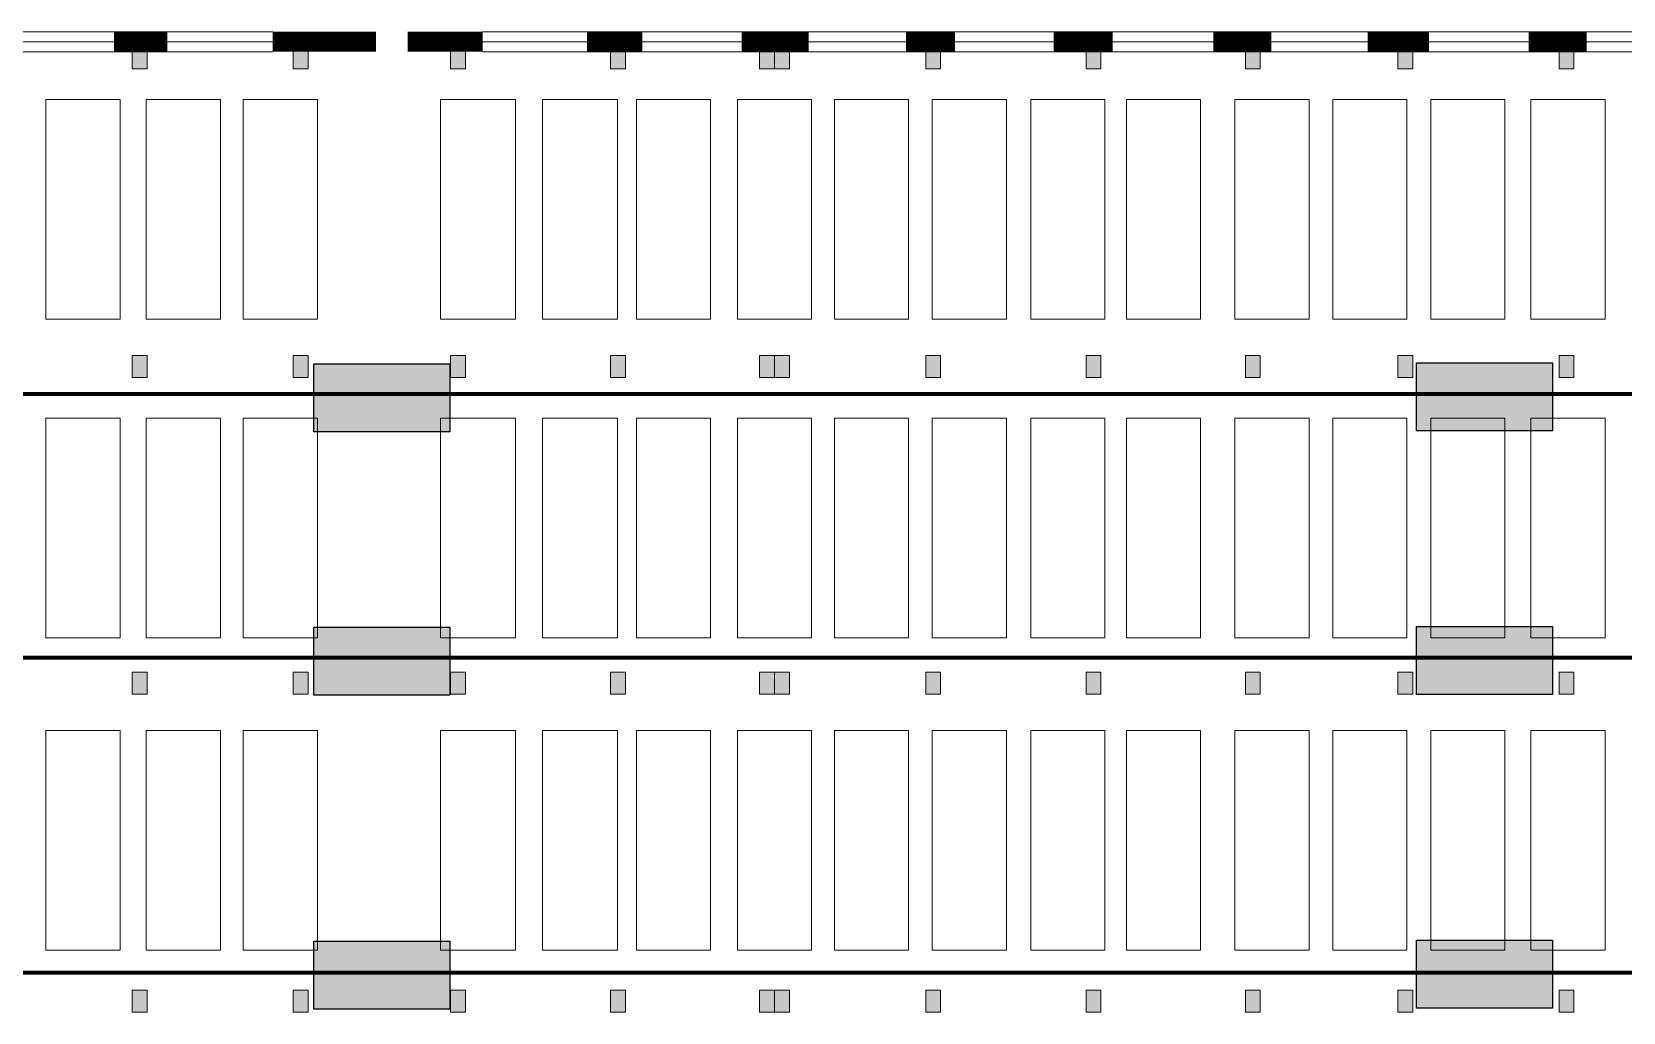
# Model space of a CAD drawing. Header units: millimetres. Extents: x 13810 to 67229, y 12374 to 21950.
# Drawn here: x 40003.3 to 40192.9, y 13903.7 to 14020.5 of the extents above; entities that cross this region are included whole.
import ezdxf

# ---------------------------------------------------------------- set-up
doc = ezdxf.new("R2010")
doc.units = ezdxf.units.MM
doc.layers.add('План_Штампы', color=7, linetype='Continuous')

# ---------------------------------------------------------------- blocks, each defined once
blk = doc.blocks.new('A$C32E8229D')
at = {"true_color": 0xffffff}
blk.add_hatch(color=7, dxfattribs=at).paths.add_polyline_path([(0, 0), (0, -8), (16, -8), (16, 0)])
h = blk.add_hatch(color=126)
h.paths.add_polyline_path([(0.2, -0.2), (15.8, -0.2), (15.8, -7.8), (0.2, -7.8)])
h.paths.add_polyline_path([(13.49, -2.05), (12.08, -2.05), (11.37, -2.63, 0.162397), (11.29, -2.84), (11.29, -3.63), (10.35, -3.63), (10.35, -4.05), (11.68, -4.05), (11.68, -3.48), (12.26, -4.28), (11.29, -5.1), (11.29, -6.78), (11.85, -6.78), (11.85, -5.44), (12.8, -4.64), (12.8, -5.94), (14.46, -5.94), (14.46, -5.39), (13.45, -5.39), (13.45, -3.97), (12.46, -2.59), (13.15, -2.59), (13.69, -3.34), (14.18, -3)], flags=16)
h.paths.add_polyline_path([(10.74, -1.82, 1), (11.8, -1.82, 1)], flags=16)
h.paths.add_polyline_path([(9.39, -3.59), (5.99, -3.59), (6.56, -3.03), (5.91, -3.03), (5.1, -3.83), (5.91, -4.64), (6.56, -4.64), (5.99, -4.09), (9.39, -4.09)], flags=16)
h.paths.add_polyline_path([(4.29, -1.08), (1.72, -1.08), (1.72, -6.6), (4.29, -6.6)], flags=16)
at = {"color": 126}
blk.add_lwpolyline([(16, -8), (0, -8), (0, 0), (16, 0)], close=True, dxfattribs=at)

msp = doc.modelspace()

# ---------------------------------------------------------------- hatches: boundary and pattern name
at = {"lineweight": 0}
h = msp.add_hatch(color=256, dxfattribs=at)
h.dxf.hatch_style = 1
h.paths.add_polyline_path([(40015.25, 14016.08), (40017.03, 14016.08), (40017.03, 14018.7), (40015.25, 14018.7)])
h = msp.add_hatch(color=256, dxfattribs=at)
h.dxf.hatch_style = 1
h.paths.add_polyline_path([(40034.43, 14016.08), (40036.21, 14016.08), (40036.21, 14018.7), (40034.43, 14018.7)])
h = msp.add_hatch(color=256, dxfattribs=at)
h.dxf.hatch_style = 1
h.paths.add_polyline_path([(40053.19, 14016.08), (40054.97, 14016.08), (40054.97, 14018.7), (40053.19, 14018.7)])
h = msp.add_hatch(color=256, dxfattribs=at)
h.dxf.hatch_style = 1
h.paths.add_polyline_path([(40072.23, 14016.08), (40074.01, 14016.08), (40074.01, 14018.7), (40072.23, 14018.7)])
h = msp.add_hatch(color=256, dxfattribs=at)
h.dxf.hatch_style = 1
h.paths.add_polyline_path([(40089.98, 14016.08), (40091.76, 14016.08), (40091.76, 14018.7), (40089.98, 14018.7)])
h = msp.add_hatch(color=256, dxfattribs=at)
h.dxf.hatch_style = 1
h.paths.add_polyline_path([(40091.76, 14016.08), (40093.54, 14016.08), (40093.54, 14018.7), (40091.76, 14018.7)])
h = msp.add_hatch(color=256, dxfattribs=at)
h.dxf.hatch_style = 1
h.paths.add_polyline_path([(40109.77, 14016.08), (40111.55, 14016.08), (40111.55, 14018.7), (40109.77, 14018.7)])
h = msp.add_hatch(color=256, dxfattribs=at)
h.dxf.hatch_style = 1
h.paths.add_polyline_path([(40128.88, 14016.08), (40130.65, 14016.08), (40130.65, 14018.7), (40128.88, 14018.7)])
h = msp.add_hatch(color=256, dxfattribs=at)
h.dxf.hatch_style = 1
h.paths.add_polyline_path([(40147.85, 14016.08), (40149.63, 14016.08), (40149.63, 14018.7), (40147.85, 14018.7)])
h = msp.add_hatch(color=256, dxfattribs=at)
h.dxf.hatch_style = 1
h.paths.add_polyline_path([(40166, 14016.08), (40167.78, 14016.08), (40167.78, 14018.7), (40166, 14018.7)])
h = msp.add_hatch(color=256, dxfattribs=at)
h.dxf.hatch_style = 1
h.paths.add_polyline_path([(40185.21, 14016.08), (40186.99, 14016.08), (40186.99, 14018.7), (40185.21, 14018.7)])
h = msp.add_hatch(color=256, dxfattribs=at)
h.dxf.hatch_style = 1
h.paths.add_polyline_path([(40015.25, 13979.31), (40017.03, 13979.31), (40017.03, 13981.92), (40015.25, 13981.92)])
h = msp.add_hatch(color=256, dxfattribs=at)
h.dxf.hatch_style = 1
h.paths.add_polyline_path([(40034.43, 13979.31), (40036.21, 13979.31), (40036.21, 13981.92), (40034.43, 13981.92)])
h = msp.add_hatch(color=256, dxfattribs=at)
h.dxf.hatch_style = 1
h.paths.add_polyline_path([(40053.19, 13979.31), (40054.97, 13979.31), (40054.97, 13981.92), (40053.19, 13981.92)])
h = msp.add_hatch(color=256, dxfattribs=at)
h.dxf.hatch_style = 1
h.paths.add_polyline_path([(40072.23, 13979.31), (40074.01, 13979.31), (40074.01, 13981.92), (40072.23, 13981.92)])
h = msp.add_hatch(color=256, dxfattribs=at)
h.dxf.hatch_style = 1
h.paths.add_polyline_path([(40089.98, 13979.31), (40091.76, 13979.31), (40091.76, 13981.92), (40089.98, 13981.92)])
h = msp.add_hatch(color=256, dxfattribs=at)
h.dxf.hatch_style = 1
h.paths.add_polyline_path([(40091.76, 13979.31), (40093.54, 13979.31), (40093.54, 13981.92), (40091.76, 13981.92)])
h = msp.add_hatch(color=256, dxfattribs=at)
h.dxf.hatch_style = 1
h.paths.add_polyline_path([(40109.77, 13979.31), (40111.55, 13979.31), (40111.55, 13981.92), (40109.77, 13981.92)])
h = msp.add_hatch(color=256, dxfattribs=at)
h.dxf.hatch_style = 1
h.paths.add_polyline_path([(40128.88, 13979.31), (40130.65, 13979.31), (40130.65, 13981.92), (40128.88, 13981.92)])
h = msp.add_hatch(color=256, dxfattribs=at)
h.dxf.hatch_style = 1
h.paths.add_polyline_path([(40147.85, 13979.31), (40149.63, 13979.31), (40149.63, 13981.92), (40147.85, 13981.92)])
h = msp.add_hatch(color=256, dxfattribs=at)
h.dxf.hatch_style = 1
h.paths.add_polyline_path([(40166, 13979.31), (40167.78, 13979.31), (40167.78, 13981.92), (40166, 13981.92)])
h = msp.add_hatch(color=256, dxfattribs=at)
h.dxf.hatch_style = 1
h.paths.add_polyline_path([(40185.21, 13979.31), (40186.99, 13979.31), (40186.99, 13981.92), (40185.21, 13981.92)])
h = msp.add_hatch(color=256, dxfattribs=at)
h.dxf.hatch_style = 1
h.paths.add_polyline_path([(40015.25, 13941.61), (40017.03, 13941.61), (40017.03, 13944.23), (40015.25, 13944.23)])
h = msp.add_hatch(color=256, dxfattribs=at)
h.dxf.hatch_style = 1
h.paths.add_polyline_path([(40034.43, 13941.61), (40036.21, 13941.61), (40036.21, 13944.23), (40034.43, 13944.23)])
h = msp.add_hatch(color=256, dxfattribs=at)
h.dxf.hatch_style = 1
h.paths.add_polyline_path([(40053.19, 13941.61), (40054.97, 13941.61), (40054.97, 13944.23), (40053.19, 13944.23)])
h = msp.add_hatch(color=256, dxfattribs=at)
h.dxf.hatch_style = 1
h.paths.add_polyline_path([(40072.23, 13941.61), (40074.01, 13941.61), (40074.01, 13944.23), (40072.23, 13944.23)])
h = msp.add_hatch(color=256, dxfattribs=at)
h.dxf.hatch_style = 1
h.paths.add_polyline_path([(40089.98, 13941.61), (40091.76, 13941.61), (40091.76, 13944.23), (40089.98, 13944.23)])
h = msp.add_hatch(color=256, dxfattribs=at)
h.dxf.hatch_style = 1
h.paths.add_polyline_path([(40091.76, 13941.61), (40093.54, 13941.61), (40093.54, 13944.23), (40091.76, 13944.23)])
h = msp.add_hatch(color=256, dxfattribs=at)
h.dxf.hatch_style = 1
h.paths.add_polyline_path([(40109.77, 13941.61), (40111.55, 13941.61), (40111.55, 13944.23), (40109.77, 13944.23)])
h = msp.add_hatch(color=256, dxfattribs=at)
h.dxf.hatch_style = 1
h.paths.add_polyline_path([(40128.88, 13941.61), (40130.65, 13941.61), (40130.65, 13944.23), (40128.88, 13944.23)])
h = msp.add_hatch(color=256, dxfattribs=at)
h.dxf.hatch_style = 1
h.paths.add_polyline_path([(40147.85, 13941.61), (40149.63, 13941.61), (40149.63, 13944.23), (40147.85, 13944.23)])
h = msp.add_hatch(color=256, dxfattribs=at)
h.dxf.hatch_style = 1
h.paths.add_polyline_path([(40166, 13941.61), (40167.78, 13941.61), (40167.78, 13944.23), (40166, 13944.23)])
h = msp.add_hatch(color=256, dxfattribs=at)
h.dxf.hatch_style = 1
h.paths.add_polyline_path([(40185.21, 13941.61), (40186.99, 13941.61), (40186.99, 13944.23), (40185.21, 13944.23)])
h = msp.add_hatch(color=256, dxfattribs=at)
h.dxf.hatch_style = 1
h.paths.add_polyline_path([(40015.25, 13903.71), (40017.03, 13903.71), (40017.03, 13906.33), (40015.25, 13906.33)])
h = msp.add_hatch(color=256, dxfattribs=at)
h.dxf.hatch_style = 1
h.paths.add_polyline_path([(40034.43, 13903.71), (40036.21, 13903.71), (40036.21, 13906.33), (40034.43, 13906.33)])
h = msp.add_hatch(color=256, dxfattribs=at)
h.dxf.hatch_style = 1
h.paths.add_polyline_path([(40053.19, 13903.71), (40054.97, 13903.71), (40054.97, 13906.33), (40053.19, 13906.33)])
h = msp.add_hatch(color=256, dxfattribs=at)
h.dxf.hatch_style = 1
h.paths.add_polyline_path([(40072.23, 13903.71), (40074.01, 13903.71), (40074.01, 13906.33), (40072.23, 13906.33)])
h = msp.add_hatch(color=256, dxfattribs=at)
h.dxf.hatch_style = 1
h.paths.add_polyline_path([(40089.98, 13903.71), (40091.76, 13903.71), (40091.76, 13906.33), (40089.98, 13906.33)])
h = msp.add_hatch(color=256, dxfattribs=at)
h.dxf.hatch_style = 1
h.paths.add_polyline_path([(40091.76, 13903.71), (40093.54, 13903.71), (40093.54, 13906.33), (40091.76, 13906.33)])
h = msp.add_hatch(color=256, dxfattribs=at)
h.dxf.hatch_style = 1
h.paths.add_polyline_path([(40109.77, 13903.71), (40111.55, 13903.71), (40111.55, 13906.33), (40109.77, 13906.33)])
h = msp.add_hatch(color=256, dxfattribs=at)
h.dxf.hatch_style = 1
h.paths.add_polyline_path([(40128.88, 13903.71), (40130.65, 13903.71), (40130.65, 13906.33), (40128.88, 13906.33)])
h = msp.add_hatch(color=256, dxfattribs=at)
h.dxf.hatch_style = 1
h.paths.add_polyline_path([(40147.85, 13903.71), (40149.63, 13903.71), (40149.63, 13906.33), (40147.85, 13906.33)])
h = msp.add_hatch(color=256, dxfattribs=at)
h.dxf.hatch_style = 1
h.paths.add_polyline_path([(40166, 13903.71), (40167.78, 13903.71), (40167.78, 13906.33), (40166, 13906.33)])
h = msp.add_hatch(color=256, dxfattribs=at)
h.dxf.hatch_style = 1
h.paths.add_polyline_path([(40185.21, 13903.71), (40186.99, 13903.71), (40186.99, 13906.33), (40185.21, 13906.33)])

# ---------------------------------------------------------------- linework, layer by layer
for points in [[(39850.33, 14020.5), (40032, 14020.5)], [(39850.33, 14019.31), (40032, 14019.31)], [(40056.99, 14020.5), (40200.15, 14020.5)], [(40056.99, 14019.31), (40200.15, 14019.31)], [(39850.33, 14018.12), (40032, 14018.12)], [(40015.25, 14016.08), (40015.25, 14018.7), (40017.03, 14018.7), (40017.03, 14016.08), (40015.25, 14016.08)], [(40034.43, 14016.08), (40034.43, 14018.7), (40036.21, 14018.7), (40036.21, 14016.08), (40034.43, 14016.08)], [(40053.19, 14016.08), (40053.19, 14018.7), (40054.97, 14018.7), (40054.97, 14016.08), (40053.19, 14016.08)], [(40056.99, 14018.12), (40200.15, 14018.12)], [(40072.23, 14016.08), (40072.23, 14018.7), (40074.01, 14018.7), (40074.01, 14016.08), (40072.23, 14016.08)], [(40089.98, 14016.08), (40089.98, 14018.7), (40091.76, 14018.7), (40091.76, 14016.08), (40089.98, 14016.08)], [(40091.76, 14016.08), (40091.76, 14018.7), (40093.54, 14018.7), (40093.54, 14016.08), (40091.76, 14016.08)], [(40109.77, 14016.08), (40109.77, 14018.7), (40111.55, 14018.7), (40111.55, 14016.08), (40109.77, 14016.08)], [(40128.88, 14016.08), (40128.88, 14018.7), (40130.65, 14018.7), (40130.65, 14016.08), (40128.88, 14016.08)], [(40147.85, 14016.08), (40147.85, 14018.7), (40149.63, 14018.7), (40149.63, 14016.08), (40147.85, 14016.08)], [(40166, 14016.08), (40166, 14018.7), (40167.78, 14018.7), (40167.78, 14016.08), (40166, 14016.08)], [(40185.21, 14016.08), (40185.21, 14018.7), (40186.99, 14018.7), (40186.99, 14016.08), (40185.21, 14016.08)], [(40004.99, 13986.28), (40004.99, 14012.44), (40013.83, 14012.44), (40013.83, 13986.28), (40004.99, 13986.28)], [(40016.93, 13986.28), (40016.93, 14012.44), (40025.77, 14012.44), (40025.77, 13986.28), (40016.93, 13986.28)], [(40028.48, 13986.28), (40028.48, 14012.44), (40037.32, 14012.44), (40037.32, 13986.28), (40028.48, 13986.28)], [(40051.99, 13986.28), (40060.9, 13986.28), (40060.9, 14012.44), (40051.99, 14012.44), (40051.99, 13986.28)], [(40064.15, 13986.28), (40064.15, 14012.44), (40073.08, 14012.44), (40073.08, 13986.28), (40064.15, 13986.28)], [(40075.31, 13986.28), (40075.31, 14012.44), (40084.15, 14012.44), (40084.15, 13986.28), (40075.31, 13986.28)], [(40087.35, 13986.28), (40087.35, 14012.44), (40096.19, 14012.44), (40096.19, 13986.28), (40087.35, 13986.28)], [(40098.9, 13986.28), (40098.9, 14012.44), (40107.74, 14012.44), (40107.74, 13986.28), (40098.9, 13986.28)], [(40110.55, 13986.28), (40110.55, 14012.44), (40119.39, 14012.44), (40119.39, 13986.28), (40110.55, 13986.28)], [(40122.3, 13986.28), (40122.3, 14012.44), (40131.13, 14012.44), (40131.13, 13986.28), (40122.3, 13986.28)], [(40133.69, 13986.28), (40133.69, 14012.44), (40142.52, 14012.44), (40142.52, 13986.28), (40133.69, 13986.28)], [(40146.6, 13986.28), (40146.6, 14012.44), (40155.44, 14012.44), (40155.44, 13986.28), (40146.6, 13986.28)], [(40158.25, 13986.28), (40158.25, 14012.44), (40167.08, 14012.44), (40167.08, 13986.28), (40158.25, 13986.28)], [(40169.93, 13986.28), (40169.93, 14012.44), (40178.76, 14012.44), (40178.76, 13986.28), (40169.93, 13986.28)], [(40181.87, 13986.28), (40181.87, 14012.44), (40190.7, 14012.44), (40190.7, 13986.28), (40181.87, 13986.28)], [(40015.25, 13979.31), (40015.25, 13981.92), (40017.03, 13981.92), (40017.03, 13979.31), (40015.25, 13979.31)], [(40034.43, 13979.31), (40034.43, 13981.92), (40036.21, 13981.92), (40036.21, 13979.31), (40034.43, 13979.31)], [(40053.19, 13979.31), (40053.19, 13981.92), (40054.97, 13981.92), (40054.97, 13979.31), (40053.19, 13979.31)], [(40072.23, 13979.31), (40072.23, 13981.92), (40074.01, 13981.92), (40074.01, 13979.31), (40072.23, 13979.31)], [(40089.98, 13979.31), (40089.98, 13981.92), (40091.76, 13981.92), (40091.76, 13979.31), (40089.98, 13979.31)], [(40091.76, 13979.31), (40091.76, 13981.92), (40093.54, 13981.92), (40093.54, 13979.31), (40091.76, 13979.31)], [(40109.77, 13979.31), (40109.77, 13981.92), (40111.55, 13981.92), (40111.55, 13979.31), (40109.77, 13979.31)], [(40128.88, 13979.31), (40128.88, 13981.92), (40130.65, 13981.92), (40130.65, 13979.31), (40128.88, 13979.31)], [(40147.85, 13979.31), (40147.85, 13981.92), (40149.63, 13981.92), (40149.63, 13979.31), (40147.85, 13979.31)], [(40166, 13979.31), (40166, 13981.92), (40167.78, 13981.92), (40167.78, 13979.31), (40166, 13979.31)], [(40185.21, 13979.31), (40185.21, 13981.92), (40186.99, 13981.92), (40186.99, 13979.31), (40185.21, 13979.31)], [(40004.99, 13948.31), (40004.99, 13974.47), (40013.83, 13974.47), (40013.83, 13948.31), (40004.99, 13948.31)], [(40016.93, 13948.31), (40016.93, 13974.47), (40025.77, 13974.47), (40025.77, 13948.31), (40016.93, 13948.31)], [(40028.48, 13948.31), (40028.48, 13974.47), (40037.32, 13974.47), (40037.32, 13948.31), (40028.48, 13948.31)], [(40051.99, 13948.31), (40060.9, 13948.31), (40060.9, 13974.47), (40051.99, 13974.47), (40051.99, 13948.31)], [(40064.15, 13948.31), (40064.15, 13974.47), (40073.08, 13974.47), (40073.08, 13948.31), (40064.15, 13948.31)], [(40075.31, 13948.31), (40075.31, 13974.47), (40084.15, 13974.47), (40084.15, 13948.31), (40075.31, 13948.31)], [(40087.35, 13948.31), (40087.35, 13974.47), (40096.19, 13974.47), (40096.19, 13948.31), (40087.35, 13948.31)], [(40098.9, 13948.31), (40098.9, 13974.47), (40107.74, 13974.47), (40107.74, 13948.31), (40098.9, 13948.31)], [(40110.55, 13948.31), (40110.55, 13974.47), (40119.39, 13974.47), (40119.39, 13948.31), (40110.55, 13948.31)], [(40122.3, 13948.31), (40122.3, 13974.47), (40131.13, 13974.47), (40131.13, 13948.31), (40122.3, 13948.31)], [(40133.69, 13948.31), (40133.69, 13974.47), (40142.52, 13974.47), (40142.52, 13948.31), (40133.69, 13948.31)], [(40146.6, 13948.31), (40146.6, 13974.47), (40155.44, 13974.47), (40155.44, 13948.31), (40146.6, 13948.31)], [(40158.25, 13948.31), (40158.25, 13974.47), (40167.08, 13974.47), (40167.08, 13948.31), (40158.25, 13948.31)], [(40169.93, 13948.31), (40169.93, 13974.47), (40178.76, 13974.47), (40178.76, 13948.31), (40169.93, 13948.31)], [(40181.87, 13948.31), (40181.87, 13974.47), (40190.7, 13974.47), (40190.7, 13948.31), (40181.87, 13948.31)], [(40015.25, 13941.61), (40015.25, 13944.23), (40017.03, 13944.23), (40017.03, 13941.61), (40015.25, 13941.61)], [(40034.43, 13941.61), (40034.43, 13944.23), (40036.21, 13944.23), (40036.21, 13941.61), (40034.43, 13941.61)], [(40053.19, 13941.61), (40053.19, 13944.23), (40054.97, 13944.23), (40054.97, 13941.61), (40053.19, 13941.61)], [(40072.23, 13941.61), (40072.23, 13944.23), (40074.01, 13944.23), (40074.01, 13941.61), (40072.23, 13941.61)], [(40089.98, 13941.61), (40089.98, 13944.23), (40091.76, 13944.23), (40091.76, 13941.61), (40089.98, 13941.61)], [(40091.76, 13941.61), (40091.76, 13944.23), (40093.54, 13944.23), (40093.54, 13941.61), (40091.76, 13941.61)], [(40109.77, 13941.61), (40109.77, 13944.23), (40111.55, 13944.23), (40111.55, 13941.61), (40109.77, 13941.61)], [(40128.88, 13941.61), (40128.88, 13944.23), (40130.65, 13944.23), (40130.65, 13941.61), (40128.88, 13941.61)], [(40147.85, 13941.61), (40147.85, 13944.23), (40149.63, 13944.23), (40149.63, 13941.61), (40147.85, 13941.61)], [(40166, 13941.61), (40166, 13944.23), (40167.78, 13944.23), (40167.78, 13941.61), (40166, 13941.61)], [(40185.21, 13941.61), (40185.21, 13944.23), (40186.99, 13944.23), (40186.99, 13941.61), (40185.21, 13941.61)], [(40004.99, 13911.11), (40004.99, 13937.27), (40013.83, 13937.27), (40013.83, 13911.11), (40004.99, 13911.11)], [(40016.93, 13911.11), (40016.93, 13937.27), (40025.77, 13937.27), (40025.77, 13911.11), (40016.93, 13911.11)], [(40028.48, 13911.11), (40028.48, 13937.27), (40037.32, 13937.27), (40037.32, 13911.11), (40028.48, 13911.11)], [(40051.99, 13911.11), (40060.9, 13911.11), (40060.9, 13937.27), (40051.99, 13937.27), (40051.99, 13911.11)], [(40064.15, 13911.11), (40064.15, 13937.27), (40073.08, 13937.27), (40073.08, 13911.11), (40064.15, 13911.11)], [(40075.31, 13911.11), (40075.31, 13937.27), (40084.15, 13937.27), (40084.15, 13911.11), (40075.31, 13911.11)], [(40087.35, 13911.11), (40087.35, 13937.27), (40096.19, 13937.27), (40096.19, 13911.11), (40087.35, 13911.11)], [(40098.9, 13911.11), (40098.9, 13937.27), (40107.74, 13937.27), (40107.74, 13911.11), (40098.9, 13911.11)], [(40110.55, 13911.11), (40110.55, 13937.27), (40119.39, 13937.27), (40119.39, 13911.11), (40110.55, 13911.11)], [(40122.3, 13911.11), (40122.3, 13937.27), (40131.13, 13937.27), (40131.13, 13911.11), (40122.3, 13911.11)], [(40133.69, 13911.11), (40133.69, 13937.27), (40142.52, 13937.27), (40142.52, 13911.11), (40133.69, 13911.11)], [(40146.6, 13911.11), (40146.6, 13937.27), (40155.44, 13937.27), (40155.44, 13911.11), (40146.6, 13911.11)], [(40158.25, 13911.11), (40158.25, 13937.27), (40167.08, 13937.27), (40167.08, 13911.11), (40158.25, 13911.11)], [(40169.93, 13911.11), (40169.93, 13937.27), (40178.76, 13937.27), (40178.76, 13911.11), (40169.93, 13911.11)], [(40181.87, 13911.11), (40181.87, 13937.27), (40190.7, 13937.27), (40190.7, 13911.11), (40181.87, 13911.11)], [(40015.25, 13903.71), (40015.25, 13906.33), (40017.03, 13906.33), (40017.03, 13903.71), (40015.25, 13903.71)], [(40034.43, 13903.71), (40034.43, 13906.33), (40036.21, 13906.33), (40036.21, 13903.71), (40034.43, 13903.71)], [(40053.19, 13903.71), (40053.19, 13906.33), (40054.97, 13906.33), (40054.97, 13903.71), (40053.19, 13903.71)], [(40072.23, 13903.71), (40072.23, 13906.33), (40074.01, 13906.33), (40074.01, 13903.71), (40072.23, 13903.71)], [(40089.98, 13903.71), (40089.98, 13906.33), (40091.76, 13906.33), (40091.76, 13903.71), (40089.98, 13903.71)], [(40091.76, 13903.71), (40091.76, 13906.33), (40093.54, 13906.33), (40093.54, 13903.71), (40091.76, 13903.71)], [(40109.77, 13903.71), (40109.77, 13906.33), (40111.55, 13906.33), (40111.55, 13903.71), (40109.77, 13903.71)], [(40128.88, 13903.71), (40128.88, 13906.33), (40130.65, 13906.33), (40130.65, 13903.71), (40128.88, 13903.71)], [(40147.85, 13903.71), (40147.85, 13906.33), (40149.63, 13906.33), (40149.63, 13903.71), (40147.85, 13903.71)], [(40166, 13903.71), (40166, 13906.33), (40167.78, 13906.33), (40167.78, 13903.71), (40166, 13903.71)], [(40185.21, 13903.71), (40185.21, 13906.33), (40186.99, 13906.33), (40186.99, 13903.71), (40185.21, 13903.71)]]:
    msp.add_lwpolyline(points, dxfattribs=at)
at = {"lineweight": 0, "const_width": 2.38}
for points in [[(40013.09, 14019.31), (40019.44, 14019.31)], [(40032, 14019.31), (40044.29, 14019.31)], [(40048.07, 14019.31), (40056.99, 14019.31)], [(40069.42, 14019.31), (40076.04, 14019.31)], [(40087.85, 14019.31), (40095.82, 14019.31)], [(40107.44, 14019.31), (40113.25, 14019.31)], [(40125, 14019.31), (40132.03, 14019.31)], [(40144.05, 14019.31), (40150.94, 14019.31)], [(40162.42, 14019.31), (40169.72, 14019.31)], [(40181.6, 14019.31), (40188.49, 14019.31)]]:
    msp.add_lwpolyline(points, dxfattribs=at)
at = {"color": 126, "lineweight": 100, "true_color": 0x008754}
for points in [[(39779.67, 13977.38), (40267.12, 13977.38)], [(40267.12, 13945.91), (39779.67, 13945.91)], [(40267.12, 13908.39), (39779.67, 13908.39)]]:
    msp.add_lwpolyline(points, dxfattribs=at)

# ---------------------------------------------------------------- block references
at = {"layer": 'План_Штампы', "color": 126, "true_color": 0x008754, "xscale": 1.012510887696, "yscale": 1.012510887696, "zscale": 1.012510887696, "rotation": 359.9978653237145}
for p in [(40168.25, 13981.05), (40036.89, 13980.95), (40036.89, 13949.57), (40168.25, 13949.67), (40036.89, 13912.17), (40168.25, 13912.27)]:
    msp.add_blockref('A$C32E8229D', p, dxfattribs=at)

doc.saveas('drawing.dxf')
